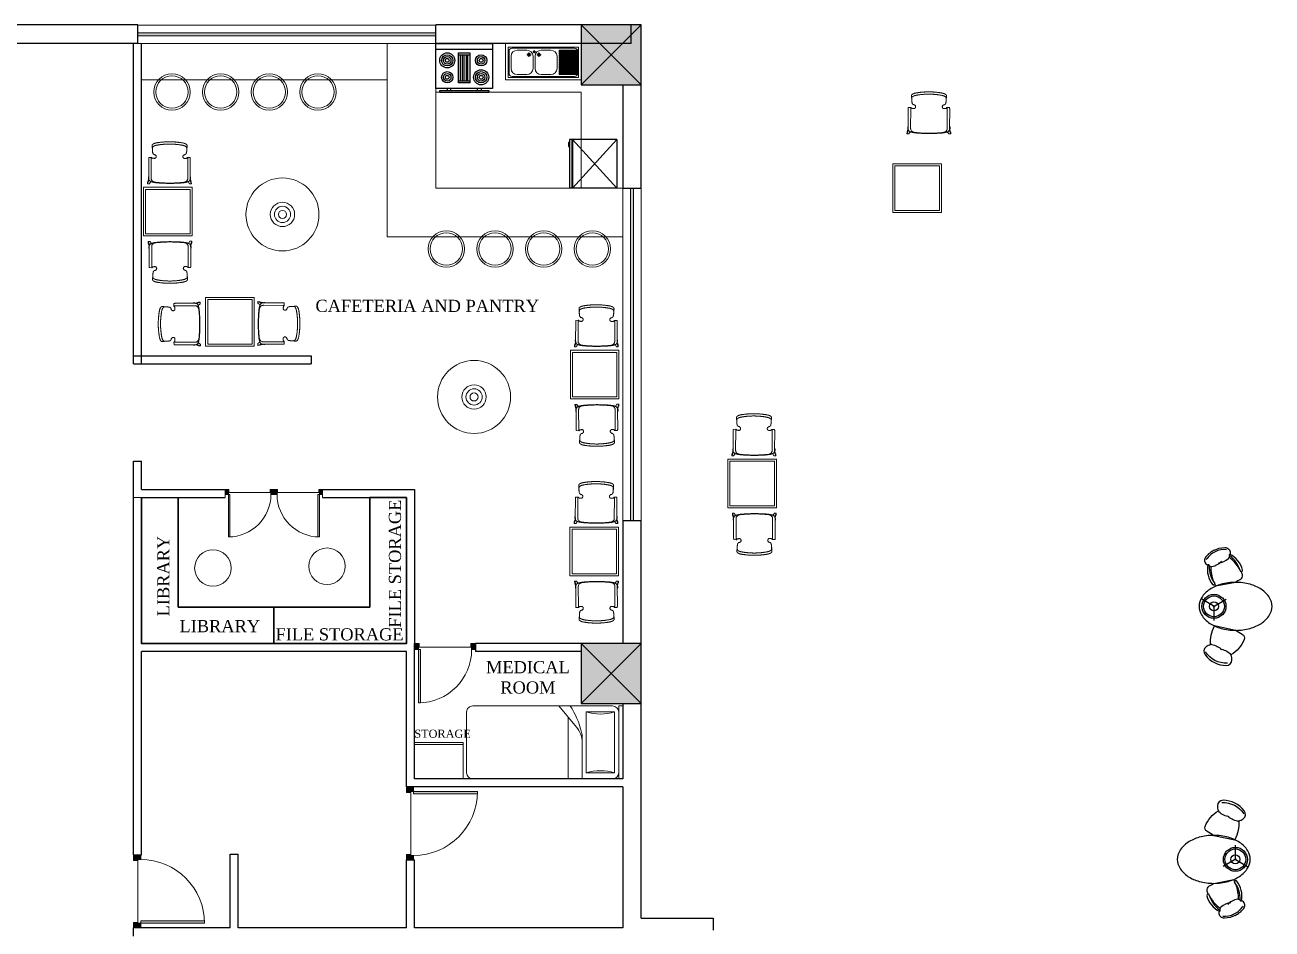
# Model space of a CAD drawing. Header units: inches. Extents: x 327481 to 195042051, y -335014 to 44773228.
# Drawn here: x 367359 to 367974, y -329162 to -328715 of the extents above; entities that cross this region are included whole.
import ezdxf
from ezdxf.enums import TextEntityAlignment as Align

# ---------------------------------------------------------------- set-up
doc = ezdxf.new("R2010")
doc.units = ezdxf.units.IN
doc.header["$MEASUREMENT"] = 0
for name, color, linetype in [('center', 146, 'Continuous'), ('furn', 7, 'Continuous'), ('IFF-FURN-DETAIL', 250, 'Continuous'), ('KITSHEN', 44, 'Continuous')]:
    doc.layers.add(name, color=color, linetype=linetype)
for name, color, linetype, lineweight in [('column 1', 146, 'Continuous', 30), ('DOOR', 47, 'Continuous', 9), ('FLOOR--', 11, 'Continuous', 13), ('furniture', 251, 'Continuous', 13), ('GLASS', 140, 'Continuous', 5), ('TEXT', 7, 'Continuous', 0), ('WALL', 12, 'Continuous', 30)]:
    doc.layers.add(name, color=color, linetype=linetype, lineweight=lineweight)
doc.styles.add('ATT', font='romans.shx')
doc.styles.get("Standard").update_dxf_attribs({"font": 'times.ttf', "height": 12})

# ---------------------------------------------------------------- blocks, each defined once
blk = doc.blocks.new('RTU')
at = {"layer": 'DOOR'}
for points in [[(2799511, -182811), (2799511, -182874), (2799551, -182874), (2799551, -182886), (2799611, -182886), (2799611, -182811)], [(2798637, -183716, 0.009156), (2798637, -183748), (2799511, -183748), (2799511, -183716)], [(2799611, -183811), (2799611, -183736), (2799551, -183736), (2799551, -183748), (2799511, -183748), (2799511, -183811)]]:
    blk.add_hatch(color=256, dxfattribs=at).paths.add_polyline_path(points)
at = {"layer": 'DOOR', "ltscale": 300}
for p, q in [((2799511, -182811), (2799511, -182874)), ((2799611, -182811), (2799511, -182811)), ((2799551, -182874), (2799511, -182874)), ((2799551, -182874), (2799551, -182886)), ((2799611, -182886), (2799551, -182886)), ((2799551, -182886), (2799551, -183736)), ((2799611, -182811), (2799611, -182886)), ((2798637, -183748), (2798637, -183716)), ((2798637, -183716), (2799511, -183716)), ((2799511, -183748), (2798637, -183748)), ((2799511, -183716), (2799511, -183748)), ((2799511, -183811), (2799511, -183748)), ((2799551, -183748), (2799511, -183748)), ((2799611, -183811), (2799511, -183811)), ((2799611, -183736), (2799551, -183736)), ((2799551, -183748), (2799551, -183736)), ((2799611, -183811), (2799611, -183736))]:
    blk.add_line(p, q, dxfattribs=at)
blk.add_arc((2799511, -183748), 874, 90, 180, dxfattribs=at)
blk = doc.blocks.new('COLUMN1')
at = {"layer": 'column 1'}
h = blk.add_hatch(color=256, dxfattribs=at)
h.paths.add_polyline_path([(1, 1), (0, 1), (0.5, 0.5)])
h.paths.add_polyline_path([(1, 1), (0.5, 0.5), (1, 0)])
h.paths.add_polyline_path([(0.5, 0.5), (0, 0), (1, 0)])
h.paths.add_polyline_path([(0.5, 0.5), (0, 1), (0, 0)])
at = {"layer": 'column 1', "lineweight": 0, "ltscale": 0.3}
for p, q in [((0, 1), (1, 0)), ((0, 0), (1, 1))]:
    blk.add_line(p, q, dxfattribs=at)
at = {"layer": 'column 1', "ltscale": 0.3}
for p, q in [((1, 1), (0, 1)), ((0, 1), (0, 0)), ((1, 0), (1, 1)), ((0, 0), (1, 0))]:
    blk.add_line(p, q, dxfattribs=at)
blk = doc.blocks.new('12PBED01')
at = {"color": 0, "linetype": 'ByBlock'}
for p, q in [((0, 0), (0, 36)), ((2, 36), (0, 36)), ((2, 0), (2, 36)), ((18, 33), (4, 33)), ((4, 33), (4, 3)), ((5, 36), (74, 36)), ((18, 3), (18, 33)), ((20, 36), (20, 15.78474)), ((27, 36), (27, 5.5)), ((77, 33), (77, 3)), ((31.609761, 0), (22.821743, 10.433915)), ((2, 0), (0, 0)), ((4, 3), (18, 3)), ((74, 0), (5, 0))]:
    blk.add_line(p, q, dxfattribs=at)
for centre, radius, start, end in [((5, 33), 3, 90, 180), ((11, 57), 25, 253.739795, 286.260205), ((74, 33), 3, 0, 90), ((32, 18.164349), 12, 180, 220.10593), ((32, 15.78474), 12, 180, 193.392796), ((59.913793, 22.431034), 40.69413, 193.392796, 213.450102), ((5, 3), 3, 180, 270), ((11, -21), 25, 73.739795, 106.260205), ((74, 3), 3, 270, 0)]:
    blk.add_arc(centre, radius, start, end, dxfattribs=at)
at = {"color": 0, "linetype": 'ByBlock', "style": 'ATT'}
for tag, flags, p in [('ITEM', 3, (48.5, 22)), ('ROOM_NUMBER', 1, (48.5, 7.5))]:
    blk.add_attdef(tag, text='', height=6, dxfattribs=dict(at, flags=flags)).set_placement(p, align=Align.CENTER)
blk = doc.blocks.new('cafeplan')
at = {"color": 0, "ltscale": 60}
for p, q in [((389814, -327243), (389813, -327587)), ((389862, -327216), (389818, -327217)), ((389859, -327242), (389858, -327587)), ((389877, -327230), (389863, -327216)), ((389888, -327145), (389888, -327145)), ((389909, -327164), (389909, -327164)), ((389948, -327200), (389948, -327199)), ((389948, -327204), (389948, -327200)), ((390427, -327202), (390427, -327201)), ((390427, -327206), (390427, -327202)), ((390427, -327203), (390427, -327203)), ((390467, -327166), (390467, -327166)), ((390488, -327147), (390488, -327147)), ((390499, -327232), (390512, -327218)), ((390557, -327219), (390513, -327218)), ((390516, -327244), (390515, -327589)), ((390561, -327245), (390560, -327589)), ((389792, -327691), (389793, -327659)), ((389792, -327691), (389793, -327689)), ((389792, -327691), (389824, -327691)), ((389794, -327657), (389793, -327659)), ((389806, -327565), (389813, -327565)), ((389806, -327565), (389806, -327588)), ((389806, -327588), (389806, -327591)), ((389806, -327591), (389809, -327590)), ((389806, -327591), (389816, -327632)), ((389809, -327590), (389813, -327590)), ((389817, -327620), (389831, -327641)), ((389825, -327689), (389824, -327691)), ((389852, -327652), (389825, -327689)), ((389862, -327620), (389875, -327640)), ((390511, -327622), (390497, -327642)), ((390521, -327654), (390547, -327692)), ((390556, -327623), (390542, -327643)), ((390547, -327692), (390549, -327693)), ((390580, -327693), (390549, -327693)), ((390567, -327593), (390556, -327635)), ((390567, -327567), (390560, -327567)), ((390564, -327593), (390560, -327593)), ((390567, -327593), (390564, -327593)), ((390567, -327567), (390567, -327590)), ((390567, -327590), (390567, -327593)), ((390579, -327659), (390579, -327661)), ((390580, -327693), (390579, -327661)), ((390580, -327693), (390579, -327692))]:
    blk.add_line(p, q, dxfattribs=at)
for points in [[(389940, -326958), (389937, -326958), (389934, -326959), (389931, -326960), (389927, -326961), (389924, -326962), (389921, -326963), (389918, -326964), (389915, -326965), (389912, -326966), (389910, -326967), (389907, -326969), (389904, -326970), (389902, -326971), (389899, -326972), (389897, -326973), (389895, -326975), (389893, -326976), (389891, -326977), (389889, -326979), (389887, -326980), (389885, -326981), (389884, -326982), (389884, -326982), (389883, -326983), (389882, -326984), (389882, -326984), (389881, -326985), (389880, -326986), (389880, -326986), (389879, -326987), (389879, -326988), (389878, -326988), (389878, -326989), (389877, -326990), (389877, -326990), (389876, -326991), (389876, -326991), (389876, -326992), (389875, -326993), (389875, -326993), (389875, -326994), (389875, -326995), (389875, -326995), (389875, -326996), (389874, -326996), (389874, -326997)], [(389874, -326997), (389874, -327000), (389874, -327003), (389874, -327006), (389874, -327009), (389874, -327012), (389874, -327015), (389874, -327018), (389874, -327021), (389874, -327024), (389874, -327027), (389874, -327030), (389875, -327033), (389875, -327036), (389875, -327039)], [(389881, -327038), (389881, -327037), (389881, -327036), (389881, -327036), (389881, -327035), (389882, -327035), (389882, -327034), (389882, -327033), (389882, -327033), (389883, -327032), (389883, -327032), (389884, -327031), (389884, -327030), (389884, -327030), (389885, -327029), (389885, -327028), (389886, -327028), (389887, -327027), (389887, -327027), (389888, -327026), (389888, -327025), (389889, -327025), (389891, -327023), (389892, -327022), (389894, -327021), (389896, -327020), (389898, -327018), (389900, -327017), (389902, -327016), (389904, -327015), (389906, -327013), (389909, -327012), (389911, -327011), (389914, -327010), (389916, -327009), (389919, -327008), (389922, -327006), (389924, -327005), (389927, -327004), (389930, -327003), (389933, -327002), (389936, -327002), (389939, -327001), (389943, -327000), (389946, -326999)], [(390189, -326935), (390181, -326935), (390173, -326935), (390166, -326935), (390158, -326936), (390151, -326936), (390143, -326936), (390135, -326936), (390128, -326936), (390120, -326937), (390113, -326937), (390105, -326938), (390098, -326938), (390090, -326939), (390083, -326939), (390075, -326940), (390067, -326940), (390060, -326941), (390052, -326942), (390045, -326943), (390037, -326943), (390030, -326944), (390022, -326945), (390015, -326946), (390007, -326947), (390000, -326948), (389992, -326949), (389985, -326950), (389977, -326951), (389970, -326952), (389962, -326953), (389955, -326955)], [(390188, -326976), (390181, -326976), (390174, -326976), (390166, -326976), (390159, -326976), (390151, -326977), (390144, -326977), (390136, -326977), (390129, -326977), (390122, -326978), (390114, -326978), (390107, -326979), (390099, -326979), (390092, -326980), (390085, -326980), (390077, -326981), (390070, -326982), (390062, -326982), (390055, -326983), (390048, -326984), (390040, -326985), (390033, -326985), (390025, -326986), (390018, -326987), (390011, -326988), (390003, -326989), (389996, -326990), (389989, -326991), (389981, -326993), (389974, -326994), (389967, -326995), (389959, -326996)], [(390188, -326976), (390196, -326976), (390203, -326976), (390211, -326976), (390218, -326977), (390226, -326977), (390233, -326977), (390240, -326977), (390248, -326978), (390255, -326978), (390263, -326979), (390270, -326979), (390277, -326980), (390285, -326980), (390292, -326981), (390300, -326982), (390307, -326982), (390314, -326983), (390322, -326984), (390329, -326985), (390336, -326985), (390344, -326986), (390351, -326987), (390359, -326988), (390366, -326989), (390373, -326990), (390381, -326992), (390388, -326993), (390395, -326994), (390403, -326995), (390410, -326996), (390417, -326998)], [(390189, -326935), (390196, -326935), (390204, -326935), (390211, -326936), (390219, -326936), (390226, -326936), (390234, -326936), (390242, -326936), (390249, -326937), (390257, -326937), (390264, -326938), (390272, -326938), (390279, -326939), (390287, -326939), (390294, -326940), (390302, -326940), (390310, -326941), (390317, -326942), (390325, -326943), (390332, -326943), (390340, -326944), (390347, -326945), (390355, -326946), (390362, -326947), (390370, -326948), (390377, -326949), (390385, -326950), (390392, -326951), (390400, -326952), (390407, -326954), (390415, -326955), (390422, -326956)], [(390495, -327039), (390495, -327039), (390495, -327038), (390495, -327038), (390495, -327037), (390495, -327036), (390495, -327036), (390494, -327035), (390494, -327035), (390494, -327034), (390493, -327033), (390493, -327033), (390492, -327032), (390492, -327032), (390492, -327031), (390491, -327030), (390490, -327030), (390490, -327029), (390489, -327028), (390489, -327028), (390488, -327027), (390487, -327026), (390486, -327025), (390484, -327024), (390483, -327023), (390481, -327021), (390479, -327020), (390477, -327019), (390475, -327018), (390473, -327016), (390470, -327015), (390468, -327014), (390466, -327013), (390463, -327011), (390460, -327010), (390458, -327009), (390455, -327008), (390452, -327007), (390449, -327006), (390446, -327005), (390443, -327004), (390440, -327003), (390437, -327002), (390434, -327001), (390431, -327001)], [(390437, -326959), (390440, -326960), (390443, -326961), (390446, -326962), (390449, -326963), (390453, -326964), (390456, -326965), (390459, -326966), (390462, -326967), (390464, -326968), (390467, -326969), (390470, -326970), (390472, -326971), (390475, -326973), (390477, -326974), (390480, -326975), (390482, -326976), (390484, -326978), (390486, -326979), (390488, -326980), (390490, -326982), (390491, -326983), (390492, -326984), (390493, -326984), (390494, -326985), (390494, -326986), (390495, -326986), (390496, -326987), (390496, -326988), (390497, -326988), (390498, -326989), (390498, -326989), (390499, -326990), (390499, -326991), (390500, -326991), (390500, -326992), (390500, -326993), (390501, -326993), (390501, -326994), (390501, -326995), (390501, -326995), (390502, -326996), (390502, -326996), (390502, -326997), (390502, -326998), (390502, -326998), (390502, -326999)], [(390502, -326999), (390502, -327002), (390502, -327005), (390503, -327008), (390503, -327011), (390503, -327014), (390503, -327017), (390502, -327020), (390502, -327023), (390502, -327026), (390502, -327029), (390502, -327032), (390502, -327035), (390502, -327038), (390501, -327041)], [(389818, -327217), (389817, -327217), (389817, -327218), (389816, -327219), (389816, -327222), (389815, -327224), (389815, -327227), (389815, -327231), (389815, -327235), (389814, -327239), (389814, -327243)], [(389862, -327216), (389862, -327216), (389861, -327217), (389861, -327219), (389860, -327221), (389860, -327224), (389860, -327227), (389859, -327230), (389859, -327234), (389859, -327238), (389859, -327242)], [(389863, -327216), (389863, -327216), (389863, -327216), (389863, -327216), (389863, -327216), (389863, -327216), (389863, -327216), (389863, -327216), (389863, -327216), (389862, -327216)], [(389877, -327230), (389878, -327231), (389880, -327231), (389883, -327232), (389887, -327233), (389892, -327233), (389897, -327234), (389903, -327234), (389909, -327235), (389915, -327235)], [(389881, -327038), (389881, -327040), (389880, -327043), (389880, -327046), (389880, -327049), (389880, -327052), (389879, -327055), (389879, -327058), (389879, -327060), (389879, -327063), (389879, -327066), (389879, -327069), (389879, -327072), (389879, -327075), (389879, -327077), (389879, -327080), (389879, -327083), (389879, -327086), (389879, -327089), (389879, -327092), (389879, -327094)], [(389879, -327094), (389880, -327097), (389880, -327101), (389880, -327104), (389880, -327107), (389881, -327110), (389881, -327113), (389882, -327116), (389882, -327119), (389882, -327122), (389883, -327125), (389884, -327128)], [(389888, -327145), (389888, -327146), (389889, -327148), (389891, -327149), (389892, -327151), (389893, -327153), (389894, -327154), (389895, -327155), (389896, -327156), (389897, -327157), (389898, -327158), (389899, -327159), (389900, -327160), (389900, -327160), (389901, -327161), (389902, -327161), (389902, -327162), (389903, -327162), (389904, -327163), (389905, -327163), (389906, -327163), (389907, -327164), (389908, -327164), (389909, -327164)], [(389941, -327223), (389940, -327224), (389940, -327224), (389939, -327225), (389938, -327225), (389938, -327226), (389937, -327227), (389937, -327227), (389936, -327228), (389935, -327228), (389935, -327229), (389934, -327229), (389933, -327230), (389933, -327230), (389932, -327230), (389931, -327231), (389930, -327232), (389928, -327232), (389927, -327233), (389926, -327233), (389926, -327233), (389925, -327233), (389924, -327234), (389923, -327234), (389923, -327234), (389922, -327234), (389921, -327234), (389920, -327234), (389919, -327235), (389919, -327235), (389918, -327235), (389917, -327235), (389916, -327235), (389915, -327235)], [(389946, -327191), (389946, -327190), (389945, -327189), (389945, -327188), (389944, -327188), (389944, -327187), (389943, -327186), (389942, -327185), (389942, -327184), (389941, -327183), (389941, -327183), (389940, -327182), (389939, -327181), (389938, -327180), (389938, -327180), (389937, -327179), (389936, -327178), (389935, -327178), (389934, -327176), (389932, -327175), (389931, -327174), (389929, -327173), (389927, -327172), (389925, -327171), (389924, -327170), (389922, -327169), (389920, -327168), (389918, -327167), (389917, -327167)], [(389917, -327167), (389918, -327167), (389919, -327167), (389920, -327167), (389921, -327167), (389921, -327167), (389922, -327168), (389923, -327168), (389924, -327168), (389925, -327168), (389926, -327169), (389926, -327169), (389927, -327169), (389928, -327170), (389929, -327170), (389929, -327170), (389931, -327171), (389932, -327172), (389933, -327173), (389935, -327174), (389936, -327175), (389937, -327176), (389938, -327177), (389939, -327178), (389940, -327179), (389941, -327180), (389941, -327181), (389942, -327182), (389943, -327183), (389944, -327184), (389944, -327186), (389945, -327187), (389945, -327188), (389946, -327189), (389946, -327191), (389947, -327192), (389947, -327193), (389947, -327195), (389948, -327196), (389948, -327197), (389948, -327199), (389948, -327199)], [(389928, -327234), (389928, -327234), (389927, -327234), (389926, -327234), (389926, -327234), (389925, -327235), (389924, -327235), (389924, -327235), (389922, -327235), (389921, -327235)], [(389941, -327223), (389940, -327224), (389940, -327225), (389939, -327226), (389939, -327227), (389938, -327228), (389937, -327228), (389937, -327229), (389936, -327230), (389935, -327231), (389934, -327231), (389933, -327232), (389932, -327232), (389931, -327233), (389931, -327233)], [(389941, -327223), (389941, -327222), (389942, -327221), (389943, -327220), (389944, -327218), (389945, -327217), (389945, -327216), (389946, -327214), (389946, -327213), (389947, -327212), (389947, -327211), (389947, -327209), (389948, -327208), (389948, -327207), (389948, -327205), (389948, -327204), (389948, -327203), (389948, -327202)], [(389946, -327191), (389946, -327192), (389946, -327192), (389947, -327193), (389947, -327194), (389947, -327194)], [(390459, -327169), (390458, -327169), (390457, -327169), (390456, -327169), (390455, -327169), (390454, -327169), (390453, -327169), (390452, -327169), (390451, -327170), (390451, -327170), (390450, -327170), (390449, -327171), (390448, -327171), (390448, -327171), (390447, -327172), (390446, -327172), (390445, -327173), (390443, -327173), (390442, -327174), (390441, -327175), (390440, -327176), (390439, -327177), (390438, -327178), (390437, -327179), (390436, -327180), (390435, -327181), (390434, -327182), (390433, -327184), (390433, -327185), (390432, -327186), (390431, -327187), (390431, -327188), (390430, -327190), (390430, -327191), (390429, -327192), (390429, -327193), (390428, -327195), (390428, -327196), (390428, -327197), (390428, -327199), (390427, -327200), (390427, -327201)], [(390435, -327225), (390434, -327223), (390433, -327222), (390432, -327221), (390431, -327220), (390431, -327219), (390430, -327217), (390430, -327216), (390429, -327215), (390429, -327213), (390428, -327212), (390428, -327211), (390428, -327209), (390428, -327208), (390427, -327207), (390427, -327205), (390427, -327204), (390427, -327203)], [(390429, -327193), (390430, -327192), (390430, -327191), (390431, -327190), (390431, -327189), (390432, -327188), (390432, -327187), (390433, -327187), (390434, -327186), (390434, -327185), (390435, -327184), (390436, -327183), (390436, -327183), (390437, -327182), (390438, -327181), (390438, -327181), (390439, -327180), (390440, -327179), (390442, -327178), (390443, -327177), (390445, -327176), (390447, -327174), (390448, -327173), (390450, -327172), (390452, -327171), (390454, -327171), (390456, -327170), (390458, -327169), (390459, -327169)], [(390429, -327193), (390429, -327193), (390429, -327194), (390429, -327195), (390429, -327195), (390429, -327195)], [(390435, -327225), (390435, -327226), (390435, -327227), (390436, -327227), (390437, -327228), (390437, -327229), (390438, -327230), (390439, -327231), (390439, -327231), (390440, -327232), (390441, -327233), (390442, -327233), (390443, -327234), (390444, -327234), (390444, -327234)], [(390435, -327225), (390435, -327225), (390436, -327226), (390436, -327226), (390437, -327227), (390437, -327228), (390438, -327228), (390439, -327229), (390439, -327229), (390440, -327230), (390441, -327230), (390441, -327231), (390442, -327231), (390443, -327232), (390443, -327232), (390444, -327232), (390446, -327233), (390447, -327234), (390448, -327234), (390449, -327234), (390449, -327235), (390450, -327235), (390451, -327235), (390452, -327235), (390453, -327236), (390453, -327236), (390454, -327236), (390455, -327236), (390456, -327236), (390457, -327236), (390457, -327236), (390458, -327236), (390459, -327236), (390460, -327236)], [(390447, -327235), (390447, -327236), (390448, -327236), (390449, -327236), (390449, -327236), (390450, -327236), (390451, -327236), (390451, -327236), (390453, -327236), (390454, -327236)], [(390460, -327236), (390466, -327236), (390472, -327236), (390478, -327236), (390483, -327235), (390488, -327235), (390492, -327234), (390495, -327233), (390497, -327232), (390499, -327232)], [(390488, -327147), (390487, -327148), (390486, -327149), (390485, -327151), (390484, -327153), (390483, -327154), (390482, -327156), (390481, -327157), (390480, -327158), (390479, -327159), (390478, -327160), (390477, -327161), (390476, -327161), (390475, -327162), (390475, -327162), (390474, -327163), (390473, -327163), (390472, -327164), (390472, -327164), (390471, -327165), (390470, -327165), (390469, -327165), (390468, -327166), (390467, -327166)], [(390497, -327096), (390496, -327099), (390496, -327102), (390496, -327105), (390496, -327108), (390495, -327112), (390495, -327115), (390494, -327118), (390494, -327121), (390493, -327124), (390493, -327127), (390492, -327130)], [(390495, -327039), (390496, -327042), (390496, -327045), (390496, -327048), (390497, -327051), (390497, -327054), (390497, -327057), (390497, -327059), (390497, -327062), (390497, -327065), (390497, -327068), (390497, -327071), (390497, -327074), (390497, -327076), (390497, -327079), (390497, -327082), (390497, -327085), (390497, -327088), (390497, -327091), (390497, -327093), (390497, -327096)], [(390513, -327218), (390513, -327218), (390513, -327218), (390513, -327218), (390513, -327218), (390513, -327218), (390512, -327218), (390512, -327218), (390512, -327218), (390512, -327218)], [(390516, -327244), (390516, -327240), (390516, -327236), (390516, -327232), (390515, -327229), (390515, -327226), (390515, -327223), (390514, -327221), (390514, -327219), (390513, -327218), (390513, -327218)], [(390561, -327245), (390561, -327241), (390561, -327237), (390560, -327233), (390560, -327230), (390560, -327226), (390559, -327224), (390559, -327222), (390558, -327220), (390558, -327219), (390557, -327219)], [(389813, -327587), (389813, -327591), (389814, -327595), (389814, -327599), (389814, -327603), (389814, -327607), (389815, -327610), (389815, -327613), (389815, -327616), (389816, -327618), (389816, -327619), (389817, -327620)], [(389831, -327641), (389831, -327641), (389831, -327641), (389832, -327642), (389832, -327642), (389832, -327642), (389833, -327643), (389833, -327643), (389834, -327644), (389835, -327644), (389836, -327645), (389837, -327646), (389839, -327647), (389841, -327647), (389843, -327648), (389845, -327649), (389847, -327650), (389851, -327652), (389854, -327653), (389858, -327655), (389861, -327656), (389864, -327657), (389867, -327658), (389871, -327659), (389874, -327660), (389877, -327661), (389881, -327662), (389884, -327663), (389888, -327664), (389891, -327665), (389895, -327666), (389899, -327666), (389903, -327667), (389906, -327668), (389910, -327669), (389914, -327669), (389918, -327670), (389920, -327670)], [(389858, -327587), (389858, -327591), (389858, -327595), (389858, -327599), (389859, -327603), (389859, -327606), (389859, -327610), (389860, -327613), (389860, -327615), (389860, -327617), (389861, -327619), (389862, -327620)], [(389875, -327640), (389876, -327640), (389876, -327641), (389876, -327642), (389877, -327642), (389878, -327643), (389878, -327643), (389880, -327644), (389881, -327645), (389883, -327647), (389886, -327648), (389888, -327650), (389891, -327652), (389893, -327653), (389895, -327654), (389898, -327656), (389900, -327657), (389902, -327658), (389904, -327659), (389906, -327659), (389907, -327660), (389909, -327661), (389911, -327662), (389914, -327663), (389917, -327663), (389920, -327664)], [(389920, -327664), (389927, -327665), (389934, -327666), (389941, -327667), (389948, -327668), (389955, -327669), (389962, -327669), (389969, -327670), (389976, -327671), (389983, -327671), (389989, -327672), (389996, -327672), (390003, -327673), (390010, -327673), (390017, -327674), (390024, -327674), (390031, -327675), (390038, -327675), (390052, -327676), (390066, -327677), (390081, -327677), (390095, -327678), (390109, -327678), (390123, -327679), (390137, -327679), (390151, -327680), (390165, -327680), (390179, -327680), (390186, -327680)], [(389920, -327670), (389927, -327671), (389934, -327672), (389940, -327673), (389947, -327673), (389954, -327674), (389961, -327675), (389967, -327676), (389974, -327676), (389981, -327677), (389988, -327677), (389994, -327678), (390001, -327678), (390008, -327679), (390015, -327679), (390021, -327680), (390028, -327680), (390042, -327681), (390056, -327682), (390069, -327682), (390083, -327683), (390097, -327684), (390111, -327684), (390124, -327685), (390138, -327685), (390152, -327685), (390166, -327686), (390179, -327686), (390186, -327686)], [(390453, -327666), (390446, -327667), (390439, -327668), (390432, -327669), (390425, -327669), (390418, -327670), (390411, -327671), (390404, -327671), (390397, -327672), (390390, -327672), (390383, -327673), (390376, -327673), (390369, -327674), (390362, -327674), (390355, -327675), (390348, -327675), (390341, -327676), (390334, -327676), (390320, -327677), (390306, -327677), (390292, -327678), (390278, -327678), (390264, -327679), (390250, -327679), (390235, -327679), (390221, -327680), (390207, -327680), (390193, -327680), (390186, -327680)], [(390453, -327672), (390446, -327673), (390439, -327673), (390432, -327674), (390425, -327675), (390418, -327676), (390412, -327676), (390405, -327677), (390398, -327677), (390391, -327678), (390385, -327679), (390378, -327679), (390371, -327680), (390365, -327680), (390358, -327680), (390351, -327681), (390344, -327681), (390330, -327682), (390317, -327683), (390303, -327683), (390289, -327684), (390275, -327684), (390262, -327685), (390248, -327685), (390234, -327685), (390220, -327685), (390207, -327686), (390193, -327686), (390186, -327686)], [(390497, -327642), (390497, -327642), (390497, -327643), (390496, -327643), (390496, -327644), (390495, -327645), (390494, -327645), (390493, -327646), (390492, -327647), (390489, -327649), (390487, -327650), (390484, -327652), (390482, -327654), (390479, -327655), (390477, -327656), (390475, -327658), (390472, -327659), (390470, -327660), (390469, -327660), (390467, -327661), (390465, -327662), (390463, -327663), (390461, -327663), (390458, -327664), (390456, -327665), (390453, -327666)], [(390542, -327643), (390542, -327643), (390541, -327643), (390541, -327644), (390541, -327644), (390540, -327645), (390540, -327645), (390539, -327645), (390539, -327646), (390538, -327646), (390537, -327647), (390535, -327648), (390534, -327649), (390532, -327650), (390530, -327650), (390528, -327651), (390526, -327652), (390522, -327654), (390518, -327655), (390514, -327657), (390511, -327658), (390508, -327659), (390505, -327660), (390502, -327661), (390499, -327662), (390495, -327663), (390492, -327664), (390488, -327665), (390485, -327666), (390481, -327667), (390477, -327667), (390474, -327668), (390470, -327669), (390466, -327670), (390462, -327670), (390458, -327671), (390455, -327671), (390453, -327672)], [(390511, -327622), (390512, -327621), (390512, -327619), (390513, -327617), (390513, -327615), (390514, -327612), (390514, -327608), (390514, -327605), (390515, -327601), (390515, -327597), (390515, -327593), (390515, -327589)], [(390556, -327623), (390556, -327622), (390557, -327620), (390557, -327618), (390558, -327616), (390558, -327613), (390559, -327609), (390559, -327606), (390559, -327602), (390559, -327598), (390560, -327594), (390560, -327589)]]:
    blk.add_lwpolyline(points, dxfattribs=at)
for centre, radius, start, end in [((389990, -327169), 217, 99.3662, 103.2462), ((389996, -327209), 216, 99.8227, 103.5334), ((390379, -327211), 216, 76.1178, 79.8291), ((390385, -327170), 217, 76.4051, 80.2856), ((387164, -327276), 2722, 3.8367, 5.0032), ((390154, -327079), 275, 190.3061, 193.1763), ((389917, -327131), 32.4, 198.8733, 202.6726), ((389909, -327133), 24.8, 206.1158, 208.8961), ((389893, -327231), 68.4, 69.248, 76.539), ((389922, -326882), 353, 268.873, 269.8128), ((389923, -327216), 18.3, 287.2271, 295.8628), ((389922, -327201), 25.7, 3.9105, 22.9229), ((389803, -327216), 145, 4.2192, 8.7233), ((389913, -327202), 35.4, 359.9955, 3.9737), ((390453, -327203), 25.6, 156.7908, 175.7382), ((390572, -327218), 145, 170.9637, 175.404), ((390463, -327204), 35.5, 175.6747, 179.5543), ((390452, -327218), 18.3, 243.7894, 252.4249), ((390455, -326883), 353, 269.8391, 270.7789), ((390482, -327233), 68.4, 103.1123, 110.4025), ((390466, -327135), 24.8, 330.734, 333.5115), ((390222, -327079), 275, 346.4415, 349.3107), ((390459, -327133), 32.5, 336.9535, 340.7468), ((393211, -327295), 2722, 174.6406, 175.8078), ((252723, -271246), 148236, 337.61994, 337.64325), ((251902, -270911), 149123, 337.61997, 337.64357), ((230637, -273195), 168217, 341.10973, 341.12687), ((528693, -271973), 148929, 201.94701, 201.97062), ((527866, -272304), 148038, 201.94732, 201.97064), ((549872, -274396), 167963, 198.47131, 198.48844)]:
    blk.add_arc(centre, radius, start, end, dxfattribs=at)
blk = doc.blocks.new('bar chair')
at = {"layer": 'furniture', "lineweight": 0}
for radius in [9, 8]:
    blk.add_circle((367439.6, -328766.97), radius, dxfattribs=at)
blk = doc.blocks.new('cafetable')
at = {"layer": 'furniture', "lineweight": 0}
blk.add_lwpolyline([(367786.56, -328783.95), (367810.56, -328783.95), (367810.56, -328807.95), (367786.56, -328807.95), (367786.56, -328783.95), (367786.56, -328783.95)], dxfattribs=at)
blk.add_lwpolyline([(367787.56, -328784.95), (367809.56, -328784.95), (367809.56, -328806.95), (367787.56, -328806.95)], close=True, dxfattribs=at)
blk = doc.blocks.new('standing table')
at = {"layer": 'furniture', "lineweight": 0}
for radius in [18, 6, 4, 2]:
    blk.add_circle((368044.87, -328685.28), radius, dxfattribs=at)
blk = doc.blocks.new('oven 06')
at = {"layer": 'KITSHEN', "color": 167}
for p, q in [((5501.6, 869.2), (5573.6, 869.2)), ((5516, 818.8), (5516, 816.4)), ((5520.8, 816.4), (5520.8, 818.8)), ((5554.4, 816.4), (5554.4, 818.8)), ((5559.2, 818.8), (5559.2, 816.4))]:
    blk.add_line(p, q, dxfattribs=at)
at = {"layer": 'KITSHEN', "color": 252}
for p, q in [((5530.4, 862), (5544.8, 862)), ((5532.8, 828.4), (5532.8, 862)), ((5535.2, 862), (5535.2, 828.4)), ((5537.6, 828.4), (5537.6, 862)), ((5540, 862), (5540, 828.4)), ((5542.4, 828.4), (5542.4, 862)), ((5544.8, 828.4), (5530.4, 828.4))]:
    blk.add_line(p, q, dxfattribs=at)
at = {"layer": 'KITSHEN', "color": 67}
blk.add_lwpolyline([(5501.6, 818.8), (5501.6, 876.4), (5573.6, 876.4), (5573.6, 818.8)], close=True, dxfattribs=at)
at = {"layer": 'KITSHEN', "color": 252}
blk.add_lwpolyline([(5530.4, 826), (5530.4, 864.4), (5544.8, 864.4), (5544.8, 826)], close=True, dxfattribs=at)
at = {"layer": 'KITSHEN', "color": 167}
blk.add_lwpolyline([(5506.4, 814), (5506.4, 816.4), (5568.8, 816.4), (5568.8, 814)], close=True, dxfattribs=at)
at = {"layer": 'KITSHEN', "color": 252}
for centre, radius in [((5516, 854.8), 9.6), ((5516, 854.8), 7.2), ((5516, 854.8), 4.8), ((5559.2, 854.8), 7.2), ((5559.2, 854.8), 4.8), ((5516, 854.8), 2.4), ((5559.2, 833.2), 9.6), ((5559.2, 854.8), 2.4), ((5516, 833.2), 7.2), ((5516, 833.2), 4.8), ((5516, 833.2), 2.4), ((5559.2, 833.2), 7.2), ((5559.2, 833.2), 4.8), ((5559.2, 833.2), 2.4)]:
    blk.add_circle(centre, radius, dxfattribs=at)
blk = doc.blocks.new('Ref Pln 002')
at = {"layer": 'KITSHEN', "color": 252}
for p, q in [((2717.1, 234.8), (2647.1, 171.1)), ((2717.1, 171.1), (2647.1, 234.8))]:
    blk.add_line(p, q, dxfattribs=at)
at = {"layer": 'KITSHEN', "color": 67}
for p, q in [((2647.1, 234.8), (2717.1, 234.8)), ((2647.1, 234.8), (2647.1, 166.7)), ((2647.1, 234.8), (2647.1, 174.8)), ((2717.1, 234.8), (2717.1, 166.7)), ((2717.1, 234.8), (2717.1, 174.8)), ((2647.1, 171.1), (2717.1, 171.1)), ((2647.1, 170.3), (2717.1, 170.3)), ((2647.1, 166.7), (2717.1, 166.7))]:
    blk.add_line(p, q, dxfattribs=at)
at = {"layer": 'KITSHEN', "color": 252}
blk.add_lwpolyline([(2651.3, 166.2), (2651.3, 165.3), (2657.2, 165.3), (2657.2, 166.2)], close=True, dxfattribs=at)
blk = doc.blocks.new('ghcgf')
at = {"layer": 'furniture', "color": 251}
for p, q in [((367787.9, -328689.6), (367694.6, -328689.6)), ((367694.6, -328689.6), (367694.6, -328734.6)), ((367784.7, -328694.2), (367697.7, -328694.2)), ((367697.7, -328731.7), (367697.7, -328694.2)), ((367699, -328699.2), (367699, -328726.7)), ((367779.7, -328695.5), (367702.7, -328695.5)), ((367721, -328698), (367709, -328698)), ((367723.5, -328700.9), (367723.5, -328706.2)), ((367731.8, -328699.9), (367728.1, -328699.9)), ((367730, -328698.1), (367730, -328701.8)), ((367735.8, -328700.9), (367735.8, -328706.2)), ((367750.6, -328698), (367738.6, -328698)), ((367760.7, -328699.9), (367760.7, -328698)), ((367760.7, -328698), (367771.8, -328698)), ((367760.7, -328698.9), (367771.8, -328698.9)), ((367760.7, -328699.9), (367771.8, -328699.9)), ((367760.7, -328700.6), (367771.8, -328700.6)), ((367760.7, -328702.5), (367760.7, -328700.6)), ((367760.7, -328701.6), (367771.8, -328701.6)), ((367782.9, -328698), (367771.8, -328698)), ((367782.9, -328698.9), (367771.8, -328698.9)), ((367782.9, -328699.9), (367771.8, -328699.9)), ((367782.9, -328700.6), (367771.8, -328700.6)), ((367782.9, -328701.6), (367771.8, -328701.6)), ((367782.9, -328699.9), (367782.9, -328698)), ((367782.9, -328702.5), (367782.9, -328700.6)), ((367783.5, -328699.2), (367783.5, -328726.7)), ((367784.7, -328731.7), (367784.7, -328694.2)), ((367787.9, -328689.6), (367787.9, -328734.6)), ((367701.5, -328705.5), (367701.5, -328720.5)), ((367726.1, -328703.6), (367720.8, -328703.6)), ((367728.5, -328705.5), (367728.5, -328720.5)), ((367731.1, -328705.5), (367731.1, -328720.5)), ((367738.4, -328703.6), (367733.1, -328703.6)), ((367758.1, -328705.5), (367758.1, -328720.5)), ((367760.7, -328702.5), (367771.8, -328702.5)), ((367760.7, -328705.2), (367760.7, -328703.3)), ((367760.7, -328703.3), (367771.8, -328703.3)), ((367760.7, -328704.2), (367771.8, -328704.2)), ((367760.7, -328705.2), (367771.8, -328705.2)), ((367760.7, -328708), (367760.7, -328706.1)), ((367760.7, -328706.1), (367771.8, -328706.1)), ((367760.7, -328707.1), (367771.8, -328707.1)), ((367760.7, -328708), (367771.8, -328708)), ((367760.7, -328710.9), (367760.7, -328709)), ((367760.7, -328709), (367771.8, -328709)), ((367760.7, -328709.9), (367771.8, -328709.9)), ((367760.7, -328710.9), (367771.8, -328710.9)), ((367760.7, -328713.8), (367760.7, -328711.9)), ((367760.7, -328711.9), (367771.8, -328711.9)), ((367760.7, -328712.9), (367771.8, -328712.9)), ((367760.7, -328713.8), (367771.8, -328713.8)), ((367760.7, -328716.8), (367760.7, -328714.9)), ((367760.7, -328714.9), (367771.8, -328714.9)), ((367760.7, -328715.9), (367771.8, -328715.9)), ((367760.7, -328716.8), (367771.8, -328716.8)), ((367782.9, -328702.5), (367771.8, -328702.5)), ((367782.9, -328703.3), (367771.8, -328703.3)), ((367782.9, -328704.2), (367771.8, -328704.2)), ((367782.9, -328705.2), (367771.8, -328705.2)), ((367782.9, -328706.1), (367771.8, -328706.1)), ((367782.9, -328707.1), (367771.8, -328707.1)), ((367782.9, -328708), (367771.8, -328708)), ((367782.9, -328709), (367771.8, -328709)), ((367782.9, -328709.9), (367771.8, -328709.9)), ((367782.9, -328710.9), (367771.8, -328710.9)), ((367782.9, -328711.9), (367771.8, -328711.9)), ((367782.9, -328712.9), (367771.8, -328712.9)), ((367782.9, -328713.8), (367771.8, -328713.8)), ((367782.9, -328714.9), (367771.8, -328714.9)), ((367782.9, -328715.9), (367771.8, -328715.9)), ((367782.9, -328716.8), (367771.8, -328716.8)), ((367782.9, -328705.2), (367782.9, -328703.3)), ((367782.9, -328708), (367782.9, -328706.1)), ((367782.9, -328710.9), (367782.9, -328709)), ((367782.9, -328713.8), (367782.9, -328711.9)), ((367782.9, -328716.8), (367782.9, -328714.9)), ((367697.7, -328731.7), (367784.7, -328731.7)), ((367702.7, -328730.5), (367779.7, -328730.5)), ((367709, -328728), (367721, -328728)), ((367738.6, -328728), (367750.6, -328728)), ((367760.7, -328719.7), (367760.7, -328717.8)), ((367760.7, -328717.8), (367771.8, -328717.8)), ((367760.7, -328718.8), (367771.8, -328718.8)), ((367760.7, -328719.7), (367771.8, -328719.7)), ((367760.7, -328722.6), (367760.7, -328720.7)), ((367760.7, -328720.7), (367771.8, -328720.7)), ((367760.7, -328721.7), (367771.8, -328721.7)), ((367760.7, -328722.6), (367771.8, -328722.6)), ((367760.7, -328725.3), (367760.7, -328723.4)), ((367760.7, -328723.4), (367771.8, -328723.4)), ((367760.7, -328724.3), (367771.8, -328724.3)), ((367760.7, -328725.3), (367771.8, -328725.3)), ((367760.7, -328728), (367760.7, -328726)), ((367760.7, -328726), (367771.8, -328726)), ((367760.7, -328727), (367771.8, -328727)), ((367760.7, -328728), (367771.8, -328728)), ((367782.9, -328717.8), (367771.8, -328717.8)), ((367782.9, -328718.8), (367771.8, -328718.8)), ((367782.9, -328719.7), (367771.8, -328719.7)), ((367782.9, -328720.7), (367771.8, -328720.7)), ((367782.9, -328721.7), (367771.8, -328721.7)), ((367782.9, -328722.6), (367771.8, -328722.6)), ((367782.9, -328723.4), (367771.8, -328723.4)), ((367782.9, -328724.3), (367771.8, -328724.3)), ((367782.9, -328725.3), (367771.8, -328725.3)), ((367782.9, -328726), (367771.8, -328726)), ((367782.9, -328727), (367771.8, -328727)), ((367782.9, -328728), (367771.8, -328728)), ((367782.9, -328719.7), (367782.9, -328717.8)), ((367782.9, -328722.6), (367782.9, -328720.7)), ((367782.9, -328725.3), (367782.9, -328723.4)), ((367782.9, -328728), (367782.9, -328726)), ((367787.9, -328734.6), (367694.6, -328734.6))]:
    blk.add_line(p, q, dxfattribs=at)
for centre, radius in [((367723.5, -328703.6), 1.88), ((367729.9, -328699.9), 1.12), ((367735.7, -328703.6), 1.88), ((367723.5, -328703.6), 1.5), ((367735.7, -328703.6), 1.5)]:
    blk.add_circle(centre, radius, dxfattribs=at)
for centre, radius, start, end in [((367702.7, -328699.2), 3.75, 90, 180), ((367709, -328705.5), 7.5, 90, 180), ((367721, -328705.5), 7.5, 0, 90), ((367738.6, -328705.5), 7.5, 90, 180), ((367750.6, -328705.5), 7.5, 0, 90), ((367779.7, -328699.2), 3.75, 0, 90), ((367702.7, -328726.7), 3.75, 180, 270), ((367709, -328720.5), 7.5, 180, 270), ((367721, -328720.5), 7.5, 270, 0), ((367738.6, -328720.5), 7.5, 180, 270), ((367750.6, -328720.5), 7.5, 270, 0), ((367779.7, -328726.7), 3.75, 270, 0)]:
    blk.add_arc(centre, radius, start, end, dxfattribs=at)
blk = doc.blocks.new('CHAIR6B')
at = {"color": 0, "linetype": 'ByBlock'}
for points in [[(247, -597, 0.103931), (406, -513, 0.481643), (416, -384, 0.047693), (399, -372, 0.047693)], [(247, -597, -0.103931), (68, -604, -0.481643), (-5, -497, -0.047693), (3, -479, -0.047693)]]:
    blk.add_lwpolyline(points, format="xyb", dxfattribs=at)
for centre, radius, start, end in [((-582, 1554), 1659, 287.3211, 290.5434), ((-301, -196), 672, 13.8951, 16.9913), ((-131, -183), 22.3, 71.8498, 171.2062), ((258, -156), 412, 183.3439, 231.6494), ((-67, -98), 70.6, 107.3211, 185.6167), ((522, 24), 672, 191.0563, 196.1049), ((-131, -183), 22.3, 38.7938, 71.8498), ((-131, -183), 22.3, 38.7938, 71.8498), ((378, -126), 494, 185.0592, 222.1377), ((378, -126), 494, 185.0592, 222.1377), ((367, -50), 22.3, 138.1502, 171.2062), ((367, -50), 22.3, 138.1502, 171.2062), ((-102, -255), 494, 347.8623, 24.9408), ((-102, -255), 494, 347.8623, 24.9408), ((367, -50), 22.3, 38.7938, 138.1502), ((-301, -196), 672, 347.3519, 9.618), ((-301, -196), 672, 347.3519, 9.618), ((17, -221), 412, 338.3506, 26.6561), ((522, 24), 672, 200.382, 222.6481), ((522, 24), 672, 200.382, 222.6481), ((165, -530), 170, 137.6667, 154.3684), ((165, -530), 170, 137.6667, 154.3684), ((190, -658), 285, 84.1816, 121.7063), ((190, -658), 285, 84.1816, 121.7063), ((328, -622), 285, 88.2937, 125.8184), ((328, -622), 285, 88.2937, 125.8184), ((285, -498), 170, 55.6316, 72.3333), ((285, -498), 170, 55.6316, 72.3333), ((391, -364), 12, 152.8693, 314.4738), ((391, -364), 12, 152.8693, 314.4738), ((6, -467), 12, 255.5262, 57.1307), ((6, -467), 12, 255.5262, 57.1307)]:
    blk.add_arc(centre, radius, start, end, dxfattribs=at)
at = {"layer": 'IFF-FURN-DETAIL', "linetype": 'ByBlock'}
blk.add_line((0, 0), (341, 0), dxfattribs=at)
for centre, start, end in [((146, -202), 253.9901, 284.2535), ((146, -202), 253.9901, 284.2535), ((137, -204), 285.7465, 316.0099), ((137, -204), 285.7465, 316.0099)]:
    blk.add_arc(centre, 377, start, end, dxfattribs=at)
blk = doc.blocks.new('CHAIR5B')
at = {"color": 0, "linetype": 'ByBlock'}
for points in [[(360, -320, -0.117212), (427, -372, -0.402642), (416, -504, -0.234008), (35, -606, -0.402642), (-41, -497, -0.117212), (-8, -418, -1.370757)], [(-8, -418, -0.028473), (5, -402, -1.370757)], [(-8, -418, -0.028473), (5, -402, -1.370757)], [(340, -312, -0.028473), (360, -320, -0.402642)], [(340, -312, -0.028473), (360, -320, -0.402642)]]:
    blk.add_lwpolyline(points, format="xyb", dxfattribs=at)
for centre, radius, start, end in [((-617, 1540), 1659, 287.3211, 291.8479), ((-164, -160), 547, 343.0248, 17.0205), ((-102, -111), 70.6, 107.3211, 185.6167), ((365, -18), 547, 190.511, 226.9752), ((167, -665), 309, 85.6748, 121.7063), ((167, -665), 309, 85.6748, 121.7063), ((331, -621), 309, 88.2937, 124.3252), ((331, -621), 309, 88.2937, 124.3252)]:
    blk.add_arc(centre, radius, start, end, dxfattribs=at)
at = {"layer": 'IFF-FURN-DETAIL', "linetype": 'ByBlock'}
blk.add_line((0, 0), (359, 0), dxfattribs=at)
blk.add_arc((124, -169), 408, 255.4832, 316.0099, dxfattribs=at)
blk.add_arc((124, -169), 408, 255.4832, 316.0099, dxfattribs=at)
blk = doc.blocks.new('1X-LAMP1')
at = {"color": 0, "linetype": 'ByBlock'}
for p, q in [((0.03, -0.06), (-0.59, 1.02)), ((0.03, -0.06), (-0.59, 1.02)), ((0.03, 0.06), (-0.59, -1.02)), ((0.03, 0.06), (-0.59, -1.02)), ((-0.07, 0), (1.18, 0)), ((-0.07, 0), (1.18, 0))]:
    blk.add_line(p, q, dxfattribs=at)
at = {"color": 0, "linetype": 'ByBlock', "const_width": 0.0333}
for points in [[(-0.48, 0.83), (-0.58, 1.01)], [(-0.48, 0.83), (-0.58, 1.01)], [(0.96, 0), (1.16, 0)], [(0.96, 0), (1.16, 0)], [(-0.48, -0.83), (-0.58, -1.01)], [(-0.48, -0.83), (-0.58, -1.01)]]:
    blk.add_lwpolyline(points, dxfattribs=at)
at = {"color": 0, "linetype": 'ByBlock'}
blk.add_circle((0, 0), 1, dxfattribs=at)
at = {"layer": 'IFF-FURN-DETAIL', "linetype": 'ByBlock'}
for radius in [0.867, 0.867, 0.367, 0.367]:
    blk.add_circle((0, 0), radius, dxfattribs=at)
blk = doc.blocks.new('EDSK120')
at = {"color": 0, "linetype": 'ByBlock'}
blk.add_lwpolyline([(0, 50, 0.141364), (144, 91, 0.107153), (284, 229, 0.079148), (369, 417, 0.066635), (401, 660, 0.066635), (369, 902, 0.079148), (284, 1091, 0.107153), (144, 1228, 0.141364), (0, 1269, 0.141364), (-144, 1228, 0.107153), (-284, 1091, 0.079148), (-369, 902, 0.066635), (-401, 660, 0.066635), (-369, 417, 0.079148), (-284, 229, 0.107153), (-144, 91, 0.141364)], format="xyb", close=True, dxfattribs=at)
at = {"color": 0, "linetype": 'ByBlock', "rotation": 281.0075356493825}
blk.add_blockref('CHAIR6B', (-401, 660), dxfattribs=at)
at = {"color": 0, "linetype": 'ByBlock', "xscale": -1, "rotation": 78.28773605217683}
blk.add_blockref('CHAIR5B', (401, 660), dxfattribs=at)
at = {"color": 0, "linetype": 'ByBlock', "xscale": 200, "yscale": 200, "zscale": 200}
blk.add_blockref('1X-LAMP1', (0, 299), dxfattribs=at)
blk.add_blockref('1X-LAMP1', (0, 299), dxfattribs=at)

msp = doc.modelspace()

# ---------------------------------------------------------------- hatches: boundary and pattern name
at = {"layer": 'GLASS'}
for points in [[(367561.169, -328720.74), (367561.169, -328719.24), (367414.169, -328719.24), (367414.169, -328720.74)], [(367657.108, -328959.965), (367658.608, -328959.965), (367658.608, -328795.965), (367657.108, -328795.965)]]:
    msp.add_hatch(color=256, dxfattribs=at).paths.add_polyline_path(points)

# ---------------------------------------------------------------- linework, layer by layer
at = {"layer": 'FLOOR--'}
msp.add_line((367412.035, -328948.663), (367416.018, -328948.663), dxfattribs=at)
at = {"layer": 'furniture'}
for p, q in [((367561.169, -328715.46), (367414.169, -328715.46)), ((367561.169, -328724.52), (367414.169, -328724.52)), ((367653.328, -328959.965), (367653.328, -328795.965)), ((367662.388, -328959.965), (367662.388, -328795.965)), ((367457.306, -328944.663), (367457.306, -328948.663)), ((367505.303, -328944.663), (367505.303, -328948.663))]:
    msp.add_line(p, q, dxfattribs=at)
at = {"layer": 'furniture', "lineweight": 0}
for p, q in [((367537.169, -328724.52), (367537.169, -328819.965)), ((367561.169, -328724.52), (367561.169, -328795.965)), ((367416.013, -328742.52), (367537.169, -328742.52)), ((367561.169, -328748.52), (367632.845, -328748.52)), ((367632.845, -328748.52), (367632.845, -328795.965)), ((367653.328, -328795.965), (367561.169, -328795.965)), ((367653.328, -328819.965), (367537.169, -328819.965)), ((367416.018, -328948.663), (367434.018, -328948.663)), ((367550.592, -329069.428), (367550.592, -329087.428))]:
    msp.add_line(p, q, dxfattribs=at)
at = {"layer": 'furniture', "lineweight": 35}
for p, q in [((367434.018, -328948.663), (367434.018, -329002.663)), ((367481.305, -329002.662), (367481.305, -329020.662))]:
    msp.add_line(p, q, dxfattribs=at)
for points in [[(367416.018, -328948.663), (367416.019, -329020.663), (367546.591, -329020.662), (367546.591, -328948.663), (367528.591, -328948.663), (367528.591, -329002.662)], [(367434.018, -329002.663), (367528.591, -329002.662)]]:
    msp.add_lwpolyline(points, dxfattribs=at)
at = {"layer": 'furniture', "lineweight": 0}
for points in [[(367574.593, -329087.428), (367574.593, -329069.428), (367550.592, -329069.428)], [(367550.592, -329069.428), (367550.592, -329070.428), (367574.593, -329070.428)], [(367550.593, -329087.428), (367578.593, -329087.428)], [(367550.593, -329087.43), (367574.593, -329087.43)]]:
    msp.add_lwpolyline(points, dxfattribs=at)
for centre in [(367451.192, -328983.392), (367507.506, -328982.501)]:
    msp.add_circle(centre, 9, dxfattribs=at)
at = {"layer": 'GLASS'}
msp.add_lwpolyline([(367414.169, -328719.24), (367561.169, -328719.24), (367561.169, -328720.74), (367414.169, -328720.74)], dxfattribs=at)
msp.add_lwpolyline([(367657.108, -328795.965), (367658.608, -328795.965), (367658.608, -328959.965), (367657.108, -328959.965)], close=True, dxfattribs=at)
at = {"layer": 'WALL'}
for p, q in [((367414.169, -328715.422), (367352.169, -328715.422)), ((367414.169, -328724.52), (367414.169, -328715.422)), ((367657.461, -328715.422), (367561.169, -328715.422)), ((367561.169, -328724.52), (367561.169, -328715.422)), ((367657.461, -328724.52), (367657.461, -328715.422)), ((367414.169, -328724.52), (367352.169, -328724.52)), ((367412.035, -328882.633), (367412.036, -328724.52)), ((367416.016, -328882.633), (367416.012, -328724.52)), ((367657.461, -328724.52), (367561.169, -328724.52)), ((367653.328, -328744.965), (367653.328, -328795.965)), ((367653.328, -328744.965), (367662.388, -328744.965)), ((367662.388, -328795.965), (367662.388, -328744.965)), ((367653.328, -328795.965), (367662.388, -328795.965)), ((367412.035, -328878.633), (367499.613, -328878.633)), ((367499.613, -328878.633), (367499.613, -328882.633)), ((367412.035, -328882.633), (367499.613, -328882.633)), ((367412.035, -329020.663), (367412.035, -328930.63)), ((367412.035, -328930.63), (367416.018, -328930.63)), ((367416.018, -328944.663), (367416.018, -328930.63)), ((367416.018, -328944.663), (367457.306, -328944.663)), ((367505.303, -328944.663), (367550.591, -328944.663)), ((367550.591, -328944.663), (367550.591, -329020.662)), ((367416.019, -329020.663), (367416.018, -328948.663)), ((367416.018, -328948.663), (367457.306, -328948.663)), ((367505.303, -328948.663), (367546.591, -328948.663)), ((367546.591, -328948.663), (367546.591, -329020.662)), ((367653.328, -328959.965), (367653.328, -329020.678)), ((367653.328, -328959.965), (367662.388, -328959.965)), ((367662.388, -329020.678), (367662.388, -328959.965)), ((367412.034, -329124.987), (367412.034, -329020.663)), ((367412.035, -329020.663), (367412.034, -329020.663)), ((367546.591, -329020.662), (367416.019, -329020.663)), ((367550.593, -329087.428), (367550.591, -329020.663)), ((367580.669, -329020.663), (367580.669, -329024.663)), ((367632.845, -329020.663), (367580.669, -329020.663)), ((367412.035, -329024.663), (367412.034, -329024.663)), ((367416.022, -329124.987), (367416.02, -329024.663)), ((367546.607, -329024.663), (367416.02, -329024.663)), ((367546.606, -329091.432), (367546.607, -329024.663)), ((367632.845, -329024.663), (367580.669, -329024.663)), ((367653.328, -329050.206), (367653.328, -329087.428)), ((367662.388, -329156.184), (367662.388, -329050.206)), ((367653.328, -329087.428), (367550.593, -329087.428)), ((367653.328, -329091.433), (367546.606, -329091.432)), ((367653.328, -329091.433), (367653.328, -329160.987)), ((367412.034, -329124.987), (367416.024, -329124.987)), ((367459.671, -329160.987), (367459.671, -329124.511)), ((367459.671, -329124.511), (367463.671, -329124.511)), ((367463.671, -329160.987), (367463.671, -329124.511)), ((367546.606, -329160.987), (367546.606, -329127.432)), ((367546.606, -329127.432), (367550.598, -329127.432)), ((367550.595, -329160.987), (367550.594, -329127.432)), ((367662.388, -329156.184), (367697.868, -329156.184)), ((367697.845, -329156.184), (367697.845, -329162.093)), ((367412.034, -329164.99), (367412.035, -329160.987)), ((367459.671, -329160.987), (367412.035, -329160.987)), ((367546.606, -329160.987), (367463.671, -329160.987)), ((367653.328, -329160.987), (367550.595, -329160.987))]:
    msp.add_line(p, q, dxfattribs=at)

# ---------------------------------------------------------------- block references
at = {"xscale": 0.02952755905510296, "yscale": 0.02952755905510296, "zscale": 0.02952755905510296}
for p, rotation in [((367936.055, -329002.302), 270), ((367964.269, -329127.141), 90)]:
    msp.add_blockref('EDSK120', p, dxfattribs=dict(at, rotation=rotation))
at = {"layer": 'center', "xscale": 29.5434782608645, "yscale": 29.5434782608645, "zscale": 39.3913043478359, "rotation": 90}
for p in [(367662.388, -328744.965), (367662.388, -329050.206)]:
    msp.add_blockref('COLUMN1', p, dxfattribs=at)
at = {"layer": 'DOOR'}
for p, xscale, yscale, zscale, rotation in [((371868.468, -396130.614), -0.02399831927323248, 0.0239983192877844, 0.02399831926878464, 270), ((363094.141, -396130.614), 0.02399831927323248, 0.02399831927323248, 0.02399831927323248, 90), ((373065.007, -413008.984), -0.02999999997700797, 0.0300000000061118, 0.02999999997065208, 270), ((468332.591, -335708.638), 0.03599999996367842, 0.03599999996367842, 0.03599999996367842, 180)]:
    msp.add_blockref('RTU', p, dxfattribs=dict(at, xscale=xscale, yscale=yscale, zscale=zscale, rotation=rotation))
at = {"layer": 'DOOR', "xscale": -0.03599999996367842, "yscale": 0.03599999996367842, "zscale": 0.03599999995395007}
msp.add_blockref('RTU', (468198.019, -322543.78), dxfattribs=at)
at = {"layer": 'furn', "xscale": 0.3428571428570409, "yscale": 0.3428571428570409, "zscale": 0.3428571428570409, "rotation": 270}
msp.add_blockref('Ref Pln 002', (367569.838, -327864.402), dxfattribs=at)
at = {"layer": 'furniture', "lineweight": 0}
for name, p, xscale, yscale, zscale in [('ghcgf', (220517.674, -197248.69), 0.4, 0.4, 0.4), ('cafeplan', (357112.966, -319790.266), 0.0274005359129024, 0.0274005359129024, 0.0274005359129024), ('cafeplan', (356738.468, -319814.858), 0.0274005359129024, 0.0274005359129024, 0.0274005359129024), ('cafeplan', (356949.012, -319895.284), 0.0274005359129024, 0.0274005359129024, 0.0274005359129024), ('cafeplan', (357026.659, -319949.053), 0.0274005359129024, 0.0274005359129024, 0.0274005359129024), ('cafeplan', (356948.843, -319982.526), 0.0274005359129024, 0.0274005359129024, 0.0274005359129024)]:
    msp.add_blockref(name, p, dxfattribs=dict(at, xscale=xscale, yscale=yscale, zscale=zscale))
for name, p in [('bar chair', (-8.585, 18.449)), ('bar chair', (15.415, 18.449)), ('bar chair', (39.415, 18.449)), ('bar chair', (63.415, 18.449)), ('cafetable', (0, 0)), ('standing table', (-559.36, -123.645)), ('cafetable', (-369.635, -11.593)), ('bar chair', (126.73, -58.996)), ('bar chair', (150.73, -58.996)), ('bar chair', (174.73, -58.996)), ('bar chair', (198.73, -58.996)), ('cafetable', (-159.091, -92.019)), ('standing table', (-464.875, -213.696)), ('cafetable', (-81.444, -145.788)), ('cafetable', (-159.261, -179.262))]:
    msp.add_blockref(name, p, dxfattribs=at)
at = {"layer": 'furniture', "lineweight": 0, "yscale": 0.0274005359129024, "zscale": 0.0274005359129024}
for p, xscale, rotation in [((356738.703, -337801.111), -0.0274005359129024, 180), ((358466.059, -318171.67), -0.0274005359129024, 90), ((376452.312, -318171.435), 0.0274005359129024, 270), ((356949.247, -337881.537), -0.0274005359129024, 180), ((357026.894, -337935.306), -0.0274005359129024, 180), ((356949.077, -337968.78), -0.0274005359129024, 180)]:
    msp.add_blockref('cafeplan', p, dxfattribs=dict(at, xscale=xscale, rotation=rotation))
at = {"layer": 'furniture', "lineweight": 0, "rotation": 270}
msp.add_blockref('cafetable', (696255.577, 38936.668), dxfattribs=at)
at = {"layer": 'furniture', "rotation": 180}
msp.add_blockref('12PBED01', (367653.328, -329051.428), dxfattribs=at)
at = {"layer": 'KITSHEN', "xscale": 0.3870853425053488, "yscale": 0.3870853425053488, "zscale": 0.3870853425053488}
msp.add_blockref('oven 06', (365431.593, -329063.778), dxfattribs=at)

# ---------------------------------------------------------------- texts
at = {"layer": 'TEXT', "linetype": 'ByBlock', "lineweight": 30, "width": 357.74515, "attachment_point": 2}
for s, insert, char_height in [('CAFETERIA AND PANTRY', (367556.893, -328851.04), 6), ('LIBRARY', (367454.592, -329009.055), 6), ('FILE STORAGE', (367513.642, -329013.105), 6), ('MEDICAL\\PROOM', (367606.531, -329029.321), 6), ('STORAGE', (367564.447, -329063.154), 4)]:
    msp.add_mtext(s, dxfattribs=dict(at, insert=insert, char_height=char_height))
at = {"layer": 'TEXT', "linetype": 'ByBlock', "lineweight": 30, "char_height": 6, "width": 357.74515, "attachment_point": 2, "rotation": 90}
for s, insert in [('FILE STORAGE', (367537.962, -328981.244)), ('LIBRARY', (367423.749, -328987.366))]:
    msp.add_mtext(s, dxfattribs=dict(at, insert=insert))

doc.saveas('drawing.dxf')
